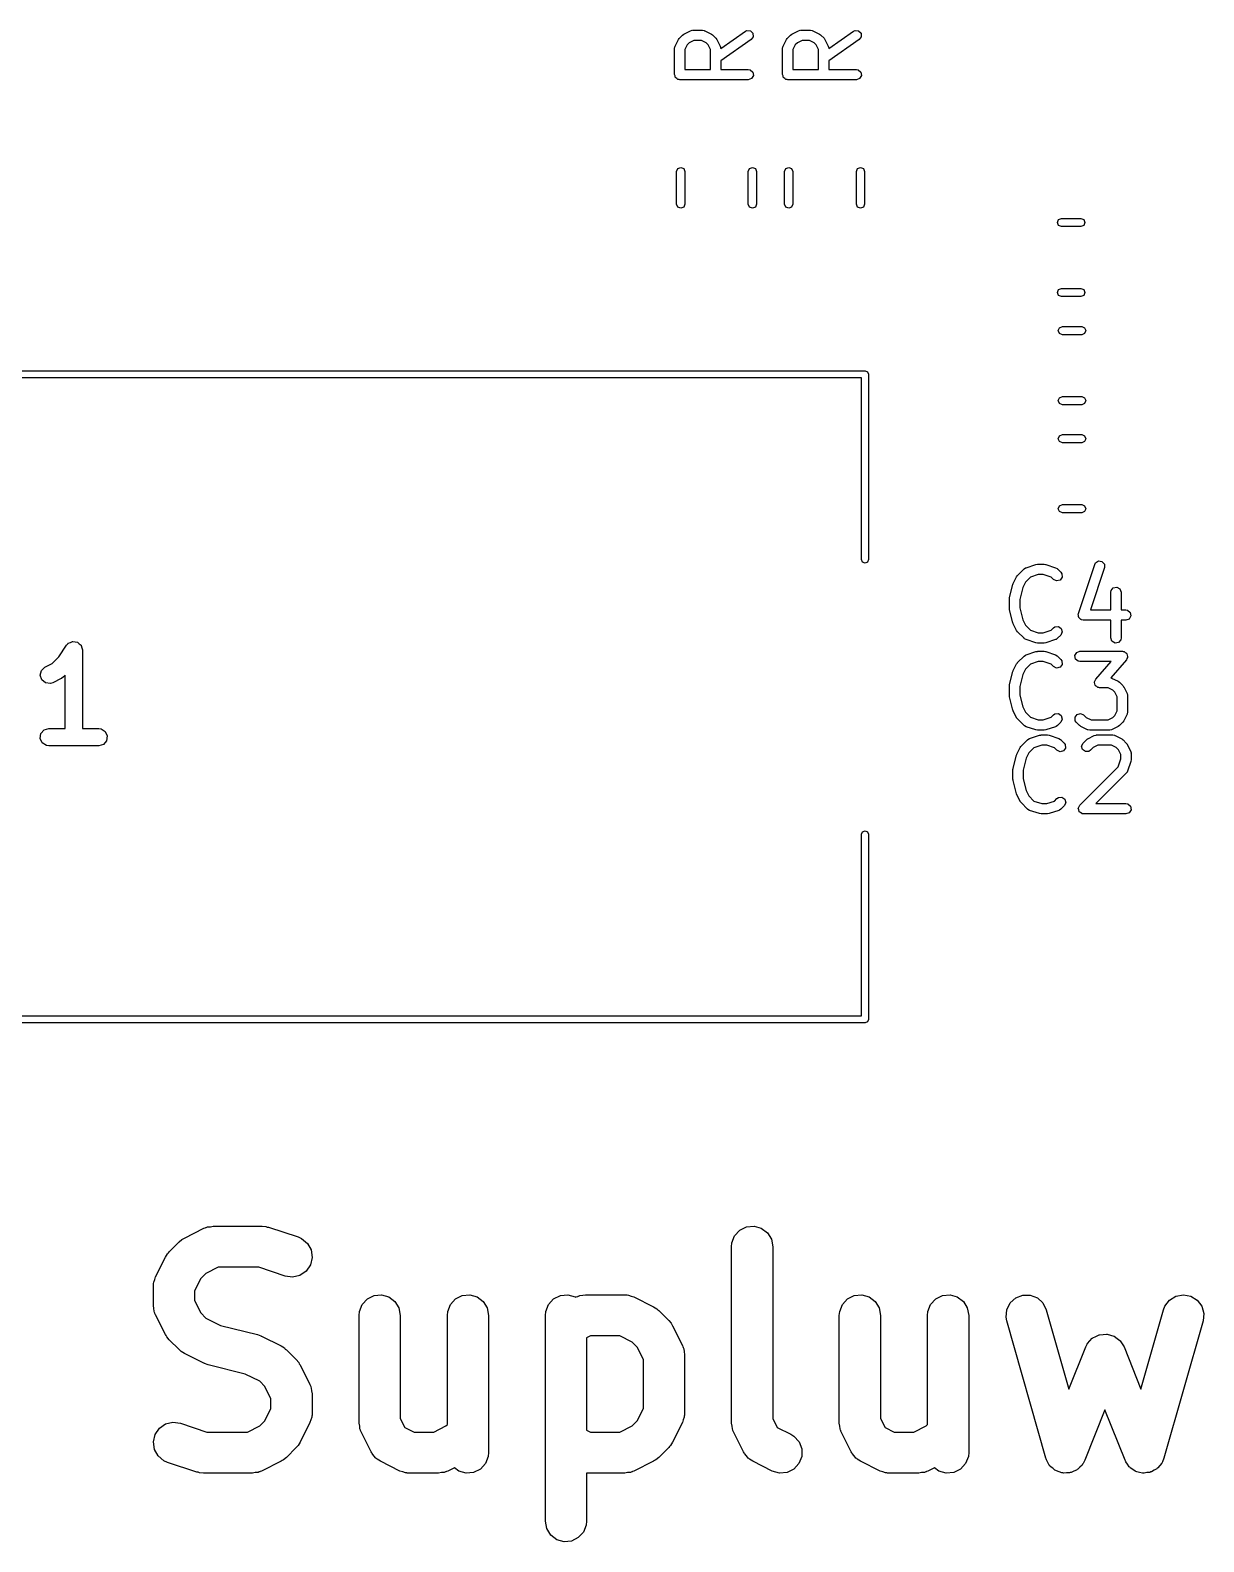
# Model space of a CAD drawing. Extents: x 85.1 to 152.3, y -110.2 to -37.
# Drawn here: x 101.09 to 118.2, y -106.29 to -84.27 of the extents above; entities that cross this region are included whole.
import ezdxf

# ---------------------------------------------------------------- set-up
doc = ezdxf.new("R2010")
doc.units = 0
doc.layers.add('BLACK', color=7, linetype='CONTINUOUS')

msp = doc.modelspace()

# ---------------------------------------------------------------- linework, layer by layer
at = {"layer": 'BLACK', "linetype": 'CONTINUOUS'}
for p, q in [((110.557, -84.3845), (110.604, -84.3369)), ((110.604, -84.3369), (110.623, -84.324)), ((110.623, -84.324), (110.624, -84.3228)), ((110.624, -84.3228), (110.719, -84.2752)), ((110.719, -84.2752), (110.744, -84.2678)), ((110.744, -84.2678), (110.748, -84.2688)), ((110.748, -84.2688), (110.753, -84.2673)), ((110.753, -84.2673), (110.896, -84.2673)), ((110.896, -84.2673), (110.921, -84.2718)), ((110.921, -84.2718), (110.925, -84.2747)), ((110.925, -84.2747), (110.929, -84.2752)), ((110.929, -84.2752), (111.024, -84.3228)), ((111.024, -84.3228), (111.042, -84.3362)), ((111.042, -84.3362), (111.044, -84.3369)), ((111.044, -84.3369), (111.091, -84.3845)), ((111.161, -84.5318), (111.519, -84.2808)), ((111.519, -84.2808), (111.543, -84.2698)), ((111.543, -84.2698), (111.594, -84.2743)), ((111.594, -84.2743), (111.63, -84.3106)), ((111.63, -84.3106), (111.635, -84.3617)), ((112.132, -84.3845), (112.179, -84.3369)), ((112.179, -84.3369), (112.198, -84.324)), ((112.198, -84.324), (112.199, -84.3228)), ((112.199, -84.3228), (112.294, -84.2752)), ((112.294, -84.2752), (112.319, -84.2678)), ((112.319, -84.2678), (112.323, -84.2688)), ((112.323, -84.2688), (112.327, -84.2673)), ((112.327, -84.2673), (112.47, -84.2673)), ((112.47, -84.2673), (112.496, -84.2718)), ((112.496, -84.2718), (112.499, -84.2747)), ((112.499, -84.2747), (112.504, -84.2752)), ((112.504, -84.2752), (112.599, -84.3228)), ((112.599, -84.3228), (112.617, -84.3362)), ((112.617, -84.3362), (112.619, -84.3369)), ((112.619, -84.3369), (112.666, -84.3845)), ((112.735, -84.5318), (113.094, -84.2808)), ((113.094, -84.2808), (113.118, -84.2698)), ((113.118, -84.2698), (113.169, -84.2743)), ((113.169, -84.2743), (113.205, -84.3106)), ((113.205, -84.3106), (113.209, -84.3617)), ((110.487, -84.5327), (110.492, -84.5071)), ((110.487, -84.9137), (110.487, -84.5327)), ((110.492, -84.5071), (110.495, -84.5037)), ((110.495, -84.4992), (110.543, -84.404)), ((110.495, -84.5037), (110.495, -84.4992)), ((110.543, -84.404), (110.556, -84.386)), ((110.556, -84.386), (110.557, -84.3845)), ((110.671, -84.4819), (110.637, -84.5504)), ((110.637, -84.5504), (110.637, -84.8387)), ((110.702, -84.4515), (110.671, -84.4819)), ((110.77, -84.4173), (110.702, -84.4515)), ((110.878, -84.4173), (110.77, -84.4173)), ((110.946, -84.4515), (110.878, -84.4173)), ((110.977, -84.4819), (110.946, -84.4515)), ((111.011, -84.5504), (110.977, -84.4819)), ((111.011, -84.8387), (111.011, -84.5504)), ((111.091, -84.3845), (111.104, -84.4028)), ((111.104, -84.4028), (111.105, -84.404)), ((111.105, -84.404), (111.153, -84.4992)), ((111.153, -84.4992), (111.161, -84.5242)), ((111.161, -84.5242), (111.159, -84.5285)), ((111.159, -84.5285), (111.161, -84.5318)), ((111.605, -84.4037), (111.161, -84.7146)), ((111.635, -84.3617), (111.605, -84.4037)), ((112.062, -84.5327), (112.067, -84.5071)), ((112.062, -84.9137), (112.062, -84.5327)), ((112.067, -84.5071), (112.069, -84.5037)), ((112.069, -84.5037), (112.07, -84.4992)), ((112.07, -84.4992), (112.118, -84.404)), ((112.118, -84.404), (112.131, -84.386)), ((112.131, -84.386), (112.132, -84.3845)), ((112.246, -84.4819), (112.212, -84.5504)), ((112.212, -84.5504), (112.212, -84.8387)), ((112.277, -84.4515), (112.246, -84.4819)), ((112.345, -84.4173), (112.277, -84.4515)), ((112.453, -84.4173), (112.345, -84.4173)), ((112.521, -84.4515), (112.453, -84.4173)), ((112.552, -84.4819), (112.521, -84.4515)), ((112.586, -84.5504), (112.552, -84.4819)), ((112.586, -84.8387), (112.586, -84.5504)), ((112.666, -84.3845), (112.679, -84.4028)), ((112.679, -84.4028), (112.68, -84.404)), ((112.68, -84.404), (112.728, -84.4992)), ((112.728, -84.4992), (112.735, -84.5242)), ((112.735, -84.5242), (112.734, -84.5285)), ((112.734, -84.5285), (112.735, -84.5318)), ((113.18, -84.4037), (112.736, -84.7146)), ((113.209, -84.3617), (113.18, -84.4037)), ((111.161, -84.7146), (111.161, -84.8387)), ((112.736, -84.7146), (112.736, -84.8387)), ((110.494, -84.932), (110.487, -84.9137)), ((110.497, -84.9512), (110.494, -84.932)), ((110.502, -84.9555), (110.497, -84.9512)), ((110.505, -84.9619), (110.502, -84.9555)), ((110.522, -84.9716), (110.505, -84.9619)), ((110.537, -84.9842), (110.522, -84.9716)), ((110.546, -84.9859), (110.537, -84.9842)), ((110.549, -84.9876), (110.546, -84.9859)), ((110.552, -84.987), (110.549, -84.9876)), ((110.562, -84.9887), (110.552, -84.987)), ((111.562, -84.9887), (110.562, -84.9887)), ((110.637, -84.8387), (111.011, -84.8387)), ((111.161, -84.8387), (111.562, -84.8387)), ((111.562, -84.8387), (111.588, -84.8432)), ((111.61, -84.9711), (111.562, -84.9887)), ((111.588, -84.8432), (111.627, -84.8762)), ((111.636, -84.9267), (111.61, -84.9711)), ((111.627, -84.8762), (111.636, -84.9267)), ((112.069, -84.932), (112.062, -84.9137)), ((112.072, -84.9512), (112.069, -84.932)), ((112.077, -84.9555), (112.072, -84.9512)), ((112.08, -84.9619), (112.077, -84.9555)), ((112.096, -84.9716), (112.08, -84.9619)), ((112.111, -84.9842), (112.096, -84.9716)), ((112.121, -84.9859), (112.111, -84.9842)), ((112.124, -84.9876), (112.121, -84.9859)), ((112.127, -84.987), (112.124, -84.9876)), ((112.137, -84.9887), (112.127, -84.987)), ((113.137, -84.9887), (112.137, -84.9887)), ((112.212, -84.8387), (112.586, -84.8387)), ((112.736, -84.8387), (113.137, -84.8387)), ((113.137, -84.8387), (113.163, -84.8432)), ((113.185, -84.9711), (113.137, -84.9887)), ((113.163, -84.8432), (113.202, -84.8762)), ((113.211, -84.9267), (113.185, -84.9711)), ((113.202, -84.8762), (113.211, -84.9267)), ((110.517, -86.3259), (110.535, -86.2835)), ((110.517, -86.8005), (110.517, -86.3259)), ((110.535, -86.2835), (110.577, -86.2659)), ((110.577, -86.2659), (110.62, -86.2835)), ((110.62, -86.2835), (110.637, -86.3259)), ((110.637, -86.3259), (110.637, -86.8005)), ((111.562, -86.3259), (111.58, -86.2835)), ((111.562, -86.8005), (111.562, -86.3259)), ((111.58, -86.2835), (111.622, -86.2659)), ((111.622, -86.2659), (111.665, -86.2835)), ((111.665, -86.2835), (111.682, -86.3259)), ((111.682, -86.3259), (111.682, -86.8005)), ((112.092, -86.3259), (112.109, -86.2835)), ((112.092, -86.8005), (112.092, -86.3259)), ((112.109, -86.2835), (112.152, -86.2659)), ((112.152, -86.2659), (112.194, -86.2835)), ((112.194, -86.2835), (112.212, -86.3259)), ((112.212, -86.3259), (112.212, -86.8005)), ((113.137, -86.3259), (113.154, -86.2835)), ((113.137, -86.8005), (113.137, -86.3259)), ((113.154, -86.2835), (113.197, -86.2659)), ((113.197, -86.2659), (113.239, -86.2835)), ((113.239, -86.2835), (113.257, -86.3259)), ((113.257, -86.3259), (113.257, -86.8005)), ((110.535, -86.8429), (110.517, -86.8005)), ((110.577, -86.8605), (110.535, -86.8429)), ((110.62, -86.8429), (110.577, -86.8605)), ((110.637, -86.8005), (110.62, -86.8429)), ((111.58, -86.8429), (111.562, -86.8005)), ((111.622, -86.8605), (111.58, -86.8429)), ((111.665, -86.8429), (111.622, -86.8605)), ((111.682, -86.8005), (111.665, -86.8429)), ((112.109, -86.8429), (112.092, -86.8005)), ((112.152, -86.8605), (112.109, -86.8429)), ((112.194, -86.8429), (112.152, -86.8605)), ((112.212, -86.8005), (112.194, -86.8429)), ((113.154, -86.8429), (113.137, -86.8005)), ((113.197, -86.8605), (113.154, -86.8429)), ((113.239, -86.8429), (113.197, -86.8605)), ((113.257, -86.8005), (113.239, -86.8429)), ((116.068, -87.0692), (116.085, -87.0268)), ((116.085, -87.1116), (116.068, -87.0692)), ((116.085, -87.0268), (116.128, -87.0092)), ((116.128, -87.1292), (116.085, -87.1116)), ((116.128, -87.0092), (116.409, -87.0092)), ((116.409, -87.1292), (116.128, -87.1292)), ((116.409, -87.0092), (116.451, -87.0268)), ((116.451, -87.1116), (116.409, -87.1292)), ((116.451, -87.0268), (116.469, -87.0692)), ((116.469, -87.0692), (116.451, -87.1116)), ((116.068, -88.0892), (116.085, -88.0468)), ((116.085, -88.1316), (116.068, -88.0892)), ((116.085, -88.0468), (116.128, -88.0292)), ((116.128, -88.0292), (116.409, -88.0292)), ((116.409, -88.0292), (116.451, -88.0468)), ((116.451, -88.0468), (116.469, -88.0892)), ((116.469, -88.0892), (116.451, -88.1316)), ((116.128, -88.1492), (116.085, -88.1316)), ((116.409, -88.1492), (116.128, -88.1492)), ((116.451, -88.1316), (116.409, -88.1492)), ((116.081, -88.644), (116.098, -88.6016)), ((116.098, -88.6864), (116.081, -88.644)), ((116.098, -88.6016), (116.141, -88.584)), ((116.141, -88.704), (116.098, -88.6864)), ((116.141, -88.584), (116.422, -88.584)), ((116.422, -88.704), (116.141, -88.704)), ((116.422, -88.584), (116.464, -88.6016)), ((116.464, -88.6864), (116.422, -88.704)), ((116.464, -88.6016), (116.482, -88.644)), ((116.482, -88.644), (116.464, -88.6864)), ((88.8636, -89.23), (113.264, -89.23)), ((113.214, -89.33), (88.9136, -89.33)), ((113.214, -91.98), (113.214, -89.33)), ((113.264, -89.23), (113.299, -89.2446)), ((113.299, -89.2446), (113.314, -89.28)), ((113.314, -89.28), (113.314, -91.98)), ((116.081, -89.664), (116.098, -89.6216)), ((116.098, -89.6216), (116.141, -89.604)), ((116.141, -89.604), (116.422, -89.604)), ((116.422, -89.604), (116.464, -89.6216)), ((116.464, -89.6216), (116.482, -89.664)), ((116.098, -89.7064), (116.081, -89.664)), ((116.141, -89.724), (116.098, -89.7064)), ((116.422, -89.724), (116.141, -89.724)), ((116.464, -89.7064), (116.422, -89.724)), ((116.482, -89.664), (116.464, -89.7064)), ((116.081, -90.2188), (116.098, -90.1764)), ((116.098, -90.2612), (116.081, -90.2188)), ((116.098, -90.1764), (116.141, -90.1588)), ((116.141, -90.2788), (116.098, -90.2612)), ((116.141, -90.1588), (116.422, -90.1588)), ((116.422, -90.2788), (116.141, -90.2788)), ((116.422, -90.1588), (116.464, -90.1764)), ((116.464, -90.2612), (116.422, -90.2788)), ((116.464, -90.1764), (116.482, -90.2188)), ((116.482, -90.2188), (116.464, -90.2612)), ((116.081, -91.2388), (116.098, -91.1964)), ((116.098, -91.2812), (116.081, -91.2388)), ((116.098, -91.1964), (116.141, -91.1788)), ((116.141, -91.2988), (116.098, -91.2812)), ((116.141, -91.1788), (116.422, -91.1788)), ((116.422, -91.2988), (116.141, -91.2988)), ((116.422, -91.1788), (116.464, -91.1964)), ((116.464, -91.2812), (116.422, -91.2988)), ((116.464, -91.1964), (116.482, -91.2388)), ((116.482, -91.2388), (116.464, -91.2812)), ((113.228, -92.0154), (113.214, -91.98)), ((113.264, -92.03), (113.228, -92.0154)), ((113.299, -92.0154), (113.264, -92.03)), ((113.314, -91.98), (113.299, -92.0154)), ((115.611, -92.0983), (115.754, -92.0507)), ((115.754, -92.0507), (115.776, -92.0474)), ((115.776, -92.0474), (115.778, -92.0468)), ((115.778, -92.0468), (115.873, -92.0468)), ((115.873, -92.0468), (115.895, -92.0507)), ((115.895, -92.0507), (115.897, -92.0507)), ((115.897, -92.0507), (116.04, -92.0983)), ((116.374, -92.7648), (116.612, -92.0505)), ((116.612, -92.0505), (116.624, -92.0276)), ((116.624, -92.0276), (116.668, -92.0007)), ((116.668, -92.0007), (116.718, -92.0082)), ((116.718, -92.0082), (116.753, -92.0466)), ((116.753, -92.0466), (116.754, -92.0979)), ((115.425, -92.3264), (115.473, -92.2311)), ((115.473, -92.2311), (115.486, -92.2131)), ((115.486, -92.2131), (115.487, -92.2116)), ((115.487, -92.2116), (115.582, -92.1164)), ((115.582, -92.1164), (115.603, -92.1015)), ((115.676, -92.235), (115.602, -92.3091)), ((115.603, -92.1015), (115.608, -92.1011)), ((115.608, -92.1011), (115.611, -92.0983)), ((115.79, -92.1968), (115.676, -92.235)), ((115.861, -92.1968), (115.79, -92.1968)), ((115.976, -92.235), (115.861, -92.1968)), ((116.011, -92.2701), (115.976, -92.235)), ((116.057, -92.2918), (116.011, -92.2701)), ((116.04, -92.0983), (116.063, -92.1107)), ((116.107, -92.2785), (116.057, -92.2918)), ((116.063, -92.1107), (116.065, -92.1145)), ((116.065, -92.1145), (116.069, -92.1164)), ((116.069, -92.1164), (116.117, -92.164)), ((116.136, -92.2365), (116.107, -92.2785)), ((116.117, -92.164), (116.132, -92.1854)), ((116.132, -92.1854), (116.136, -92.2365)), ((116.754, -92.0979), (116.549, -92.7135)), ((115.372, -92.5322), (115.42, -92.3417)), ((115.42, -92.3417), (115.425, -92.3299)), ((115.425, -92.3299), (115.425, -92.3264)), ((115.563, -92.3861), (115.52, -92.5596)), ((115.602, -92.3091), (115.563, -92.3861)), ((116.846, -92.4552), (116.85, -92.4295)), ((116.846, -92.7135), (116.846, -92.4552)), ((116.85, -92.4295), (116.883, -92.3902)), ((116.883, -92.3902), (116.934, -92.3813)), ((116.934, -92.3813), (116.978, -92.4069)), ((116.978, -92.4069), (116.996, -92.4552)), ((116.996, -92.4552), (116.996, -92.7135)), ((115.37, -92.5504), (115.372, -92.5356)), ((115.37, -92.6932), (115.37, -92.5504)), ((115.371, -92.6965), (115.37, -92.6932)), ((115.372, -92.7114), (115.371, -92.6965)), ((115.372, -92.5356), (115.372, -92.5322)), ((115.42, -92.9019), (115.372, -92.7114)), ((115.52, -92.5596), (115.52, -92.684)), ((115.52, -92.684), (115.563, -92.8575)), ((116.549, -92.7135), (116.846, -92.7135)), ((116.996, -92.7135), (117.064, -92.7135)), ((117.064, -92.7135), (117.089, -92.718)), ((117.089, -92.718), (117.129, -92.751)), ((115.422, -92.9049), (115.42, -92.9019)), ((115.425, -92.9173), (115.422, -92.9049)), ((115.473, -93.0125), (115.425, -92.9173)), ((115.563, -92.8575), (115.602, -92.9345)), ((115.602, -92.9345), (115.676, -93.0086)), ((116.371, -92.7755), (116.374, -92.7705)), ((116.374, -92.7956), (116.371, -92.7755)), ((116.374, -92.7705), (116.374, -92.7648)), ((116.375, -92.8161), (116.374, -92.7956)), ((116.379, -92.8203), (116.375, -92.8161)), ((116.38, -92.826), (116.379, -92.8203)), ((116.395, -92.8391), (116.38, -92.826)), ((116.409, -92.8544), (116.395, -92.8391)), ((116.415, -92.8553), (116.409, -92.8544)), ((116.419, -92.859), (116.415, -92.8553)), ((116.445, -92.8635), (116.419, -92.859)), ((116.846, -92.8635), (116.445, -92.8635)), ((116.846, -93.1218), (116.846, -92.8635)), ((117.064, -92.8635), (116.996, -92.8635)), ((116.996, -92.8635), (116.996, -93.1218)), ((117.112, -92.8459), (117.064, -92.8635)), ((117.138, -92.8015), (117.112, -92.8459)), ((117.129, -92.751), (117.138, -92.8015)), ((115.474, -93.0136), (115.473, -93.0125)), ((115.487, -93.032), (115.474, -93.0136)), ((115.582, -93.1272), (115.487, -93.032)), ((115.586, -93.1291), (115.582, -93.1272)), ((115.589, -93.1329), (115.586, -93.1291)), ((115.611, -93.1454), (115.589, -93.1329)), ((115.754, -93.193), (115.611, -93.1454)), ((115.676, -93.0086), (115.79, -93.0468)), ((115.79, -93.0468), (115.861, -93.0468)), ((115.861, -93.0468), (115.976, -93.0086)), ((116.04, -93.1454), (115.897, -93.193)), ((115.976, -93.0086), (116.011, -92.9735)), ((116.011, -92.9735), (116.032, -92.9586)), ((116.032, -92.9586), (116.083, -92.9541)), ((116.043, -93.1426), (116.04, -93.1454)), ((116.048, -93.1422), (116.043, -93.1426)), ((116.069, -93.1272), (116.048, -93.1422)), ((116.117, -93.0796), (116.069, -93.1272)), ((116.083, -92.9541), (116.125, -92.9836)), ((116.138, -93.0331), (116.117, -93.0796)), ((116.125, -92.9836), (116.138, -93.0331)), ((116.863, -93.17), (116.846, -93.1218)), ((116.991, -93.1475), (116.958, -93.1868)), ((116.996, -93.1218), (116.991, -93.1475)), ((101.509, -93.398), (101.623, -93.2271)), ((101.623, -93.2271), (101.645, -93.2031)), ((101.645, -93.2031), (101.646, -93.2015)), ((101.646, -93.2012), (101.647, -93.2002)), ((101.646, -93.2015), (101.646, -93.2012)), ((101.647, -93.2002), (101.679, -93.1863)), ((101.679, -93.1863), (101.711, -93.1718)), ((101.711, -93.1718), (101.712, -93.172)), ((101.712, -93.172), (101.713, -93.1715)), ((101.713, -93.1715), (101.747, -93.1771)), ((101.747, -93.1771), (101.782, -93.182)), ((101.782, -93.182), (101.782, -93.1827)), ((101.782, -93.1827), (101.784, -93.1829)), ((101.784, -93.1829), (101.809, -93.2061)), ((101.809, -93.2061), (101.836, -93.2289)), ((101.836, -93.2289), (101.836, -93.2299)), ((101.836, -93.2299), (101.837, -93.2307)), ((101.837, -93.2307), (101.846, -93.2642)), ((101.846, -93.2642), (101.856, -93.2975)), ((101.856, -93.2975), (101.856, -94.4405)), ((115.582, -93.3864), (115.603, -93.3715)), ((115.603, -93.3715), (115.608, -93.3711)), ((115.608, -93.3711), (115.611, -93.3683)), ((115.611, -93.3683), (115.754, -93.3207)), ((115.756, -93.1929), (115.754, -93.193)), ((115.754, -93.3207), (115.776, -93.3174)), ((115.778, -93.1968), (115.756, -93.1929)), ((115.776, -93.3174), (115.778, -93.3168)), ((115.873, -93.1968), (115.778, -93.1968)), ((115.778, -93.3168), (115.873, -93.3168)), ((115.875, -93.1963), (115.873, -93.1968)), ((115.873, -93.3168), (115.895, -93.3207)), ((115.897, -93.193), (115.875, -93.1963)), ((115.895, -93.3207), (115.897, -93.3207)), ((115.897, -93.3207), (116.04, -93.3683)), ((116.04, -93.3683), (116.063, -93.3807)), ((116.323, -93.3788), (116.349, -93.3344)), ((116.332, -93.4293), (116.323, -93.3788)), ((116.349, -93.3344), (116.397, -93.3168)), ((116.397, -93.3168), (117.016, -93.3168)), ((116.908, -93.1957), (116.863, -93.17)), ((116.958, -93.1868), (116.908, -93.1957)), ((117.016, -93.3168), (117.027, -93.3188)), ((117.027, -93.3188), (117.031, -93.3182)), ((117.031, -93.3182), (117.033, -93.3199)), ((117.033, -93.3199), (117.042, -93.3213)), ((117.042, -93.3213), (117.057, -93.3343)), ((117.057, -93.3343), (117.075, -93.3448)), ((117.075, -93.3448), (117.076, -93.3505)), ((117.076, -93.3505), (117.081, -93.3543)), ((117.081, -93.3543), (117.085, -93.3742)), ((117.085, -93.3742), (117.091, -93.3934)), ((101.239, -93.6649), (101.257, -93.5955)), ((101.257, -93.5955), (101.309, -93.5468)), ((101.309, -93.5468), (101.412, -93.4955)), ((101.412, -93.4955), (101.509, -93.398)), ((115.42, -93.6117), (115.425, -93.5999)), ((115.425, -93.5964), (115.473, -93.5011)), ((115.425, -93.5999), (115.425, -93.5964)), ((115.473, -93.5011), (115.486, -93.4831)), ((115.486, -93.4831), (115.487, -93.4816)), ((115.487, -93.4816), (115.582, -93.3864)), ((115.602, -93.5791), (115.563, -93.6561)), ((115.676, -93.505), (115.602, -93.5791)), ((115.79, -93.4668), (115.676, -93.505)), ((115.861, -93.4668), (115.79, -93.4668)), ((115.976, -93.505), (115.861, -93.4668)), ((116.011, -93.5401), (115.976, -93.505)), ((116.057, -93.5618), (116.011, -93.5401)), ((116.107, -93.5485), (116.057, -93.5618)), ((116.063, -93.3807), (116.065, -93.3845)), ((116.065, -93.3845), (116.069, -93.3864)), ((116.069, -93.3864), (116.117, -93.434)), ((116.136, -93.5065), (116.107, -93.5485)), ((116.117, -93.434), (116.132, -93.4554)), ((116.132, -93.4554), (116.136, -93.5065)), ((116.371, -93.4623), (116.332, -93.4293)), ((116.397, -93.4668), (116.371, -93.4623)), ((116.851, -93.4668), (116.397, -93.4668)), ((116.626, -93.7234), (116.851, -93.4668)), ((117.073, -93.4412), (116.845, -93.7012)), ((117.08, -93.4224), (117.073, -93.4412)), ((117.09, -93.4048), (117.08, -93.4224)), ((117.091, -93.3934), (117.089, -93.3989)), ((117.089, -93.3989), (117.09, -93.4048)), ((101.262, -93.7328), (101.239, -93.6649)), ((101.317, -93.7777), (101.262, -93.7328)), ((101.388, -93.7854), (101.317, -93.7777)), ((101.423, -93.774), (101.388, -93.7854)), ((101.544, -93.7135), (101.423, -93.774)), ((101.545, -93.7119), (101.544, -93.7135)), ((101.548, -93.7114), (101.545, -93.7119)), ((101.577, -93.6897), (101.548, -93.7114)), ((101.602, -93.6646), (101.577, -93.6897)), ((101.602, -94.4405), (101.602, -93.6646)), ((115.37, -93.8204), (115.372, -93.8056)), ((115.37, -93.9632), (115.37, -93.8204)), ((115.372, -93.8022), (115.42, -93.6117)), ((115.372, -93.8056), (115.372, -93.8022)), ((115.563, -93.6561), (115.52, -93.8296)), ((116.608, -93.7712), (116.61, -93.7656)), ((116.614, -93.7904), (116.608, -93.7712)), ((116.609, -93.7597), (116.619, -93.7422)), ((116.61, -93.7656), (116.609, -93.7597)), ((116.618, -93.8103), (116.614, -93.7904)), ((116.622, -93.8141), (116.618, -93.8103)), ((116.619, -93.7422), (116.626, -93.7234)), ((116.624, -93.8198), (116.622, -93.8141)), ((116.642, -93.8303), (116.624, -93.8198)), ((116.845, -93.7012), (116.851, -93.7023)), ((116.851, -93.7023), (116.855, -93.7052)), ((116.855, -93.7052), (116.859, -93.7057)), ((116.859, -93.7057), (116.954, -93.7533)), ((116.954, -93.7533), (116.972, -93.7667)), ((116.972, -93.7667), (116.974, -93.7674)), ((116.974, -93.7674), (117.022, -93.815)), ((117.022, -93.815), (117.034, -93.8333)), ((115.371, -93.9665), (115.37, -93.9632)), ((115.372, -93.9814), (115.371, -93.9665)), ((115.42, -94.1719), (115.372, -93.9814)), ((115.52, -93.8296), (115.52, -93.954)), ((115.52, -93.954), (115.563, -94.1275)), ((116.657, -93.8432), (116.642, -93.8303)), ((116.666, -93.8447), (116.657, -93.8432)), ((116.668, -93.8463), (116.666, -93.8447)), ((116.672, -93.8458), (116.668, -93.8463)), ((116.683, -93.8478), (116.672, -93.8458)), ((116.808, -93.8478), (116.683, -93.8478)), ((116.876, -93.882), (116.808, -93.8478)), ((116.907, -93.9124), (116.876, -93.882)), ((116.941, -93.981), (116.907, -93.9124)), ((116.941, -94.1836), (116.941, -93.981)), ((117.034, -93.8333), (117.036, -93.8345)), ((117.036, -93.8345), (117.083, -93.9297)), ((117.083, -93.9297), (117.091, -93.9547)), ((117.091, -93.9547), (117.09, -93.959)), ((117.09, -93.959), (117.091, -93.9632)), ((117.091, -93.9632), (117.091, -94.2013)), ((115.422, -94.1749), (115.42, -94.1719)), ((115.425, -94.1873), (115.422, -94.1749)), ((115.473, -94.2825), (115.425, -94.1873)), ((115.563, -94.1275), (115.602, -94.2045)), ((115.602, -94.2045), (115.676, -94.2786)), ((115.976, -94.2786), (116.011, -94.2435)), ((116.011, -94.2435), (116.032, -94.2286)), ((116.032, -94.2286), (116.083, -94.2241)), ((116.083, -94.2241), (116.125, -94.2536)), ((116.125, -94.2536), (116.138, -94.3031)), ((116.325, -94.2772), (116.354, -94.2351)), ((116.354, -94.2351), (116.404, -94.2219)), ((116.404, -94.2219), (116.45, -94.2435)), ((116.45, -94.2435), (116.489, -94.2826)), ((116.876, -94.2826), (116.907, -94.2522)), ((116.907, -94.2522), (116.941, -94.1836)), ((117.083, -94.2349), (117.036, -94.3301)), ((117.084, -94.2304), (117.083, -94.2349)), ((117.087, -94.227), (117.084, -94.2304)), ((117.091, -94.2013), (117.087, -94.227)), ((101.25, -94.5148), (101.297, -94.4607)), ((101.297, -94.4607), (101.366, -94.4405)), ((101.366, -94.4405), (101.602, -94.4405)), ((101.856, -94.4405), (102.092, -94.4405)), ((102.092, -94.4405), (102.127, -94.4457)), ((102.127, -94.4457), (102.188, -94.4844)), ((115.474, -94.2836), (115.473, -94.2825)), ((115.487, -94.302), (115.474, -94.2836)), ((115.582, -94.3972), (115.487, -94.302)), ((115.586, -94.3991), (115.582, -94.3972)), ((115.589, -94.4029), (115.586, -94.3991)), ((115.611, -94.4154), (115.589, -94.4029)), ((115.754, -94.463), (115.611, -94.4154)), ((115.676, -94.2786), (115.79, -94.3168)), ((115.756, -94.4629), (115.754, -94.463)), ((115.778, -94.4668), (115.756, -94.4629)), ((115.873, -94.4668), (115.778, -94.4668)), ((115.79, -94.3168), (115.861, -94.3168)), ((115.861, -94.3168), (115.976, -94.2786)), ((115.875, -94.4663), (115.873, -94.4668)), ((115.897, -94.463), (115.875, -94.4663)), ((116.04, -94.4154), (115.897, -94.463)), ((116.043, -94.4126), (116.04, -94.4154)), ((116.048, -94.4122), (116.043, -94.4126)), ((116.069, -94.3972), (116.048, -94.4122)), ((116.117, -94.3496), (116.069, -94.3972)), ((116.138, -94.3031), (116.117, -94.3496)), ((116.329, -94.3283), (116.325, -94.2772)), ((116.344, -94.3496), (116.329, -94.3283)), ((116.392, -94.3972), (116.344, -94.3496)), ((116.393, -94.3979), (116.392, -94.3972)), ((116.411, -94.4113), (116.393, -94.3979)), ((116.506, -94.4589), (116.411, -94.4113)), ((116.489, -94.2826), (116.558, -94.3168)), ((116.511, -94.4594), (116.506, -94.4589)), ((116.514, -94.4623), (116.511, -94.4594)), ((116.54, -94.4668), (116.514, -94.4623)), ((116.826, -94.4668), (116.54, -94.4668)), ((116.558, -94.3168), (116.808, -94.3168)), ((116.808, -94.3168), (116.876, -94.2826)), ((116.83, -94.4653), (116.826, -94.4668)), ((116.834, -94.4663), (116.83, -94.4653)), ((116.859, -94.4589), (116.834, -94.4663)), ((116.954, -94.4113), (116.859, -94.4589)), ((116.956, -94.4101), (116.954, -94.4113)), ((116.974, -94.3972), (116.956, -94.4101)), ((117.022, -94.3496), (116.974, -94.3972)), ((117.036, -94.3301), (117.022, -94.3481)), ((117.022, -94.3481), (117.022, -94.3496)), ((101.24, -94.5856), (101.25, -94.5148)), ((101.27, -94.6507), (101.24, -94.5856)), ((101.33, -94.6894), (101.27, -94.6507)), ((101.366, -94.6945), (101.33, -94.6894)), ((102.092, -94.6945), (101.366, -94.6945)), ((102.16, -94.6744), (102.092, -94.6945)), ((102.207, -94.6203), (102.16, -94.6744)), ((102.188, -94.4844), (102.217, -94.5495)), ((102.217, -94.5495), (102.207, -94.6203)), ((115.537, -94.7023), (115.538, -94.7008)), ((115.538, -94.7008), (115.633, -94.6056)), ((115.633, -94.6056), (115.654, -94.5907)), ((115.654, -94.5907), (115.659, -94.5903)), ((115.659, -94.5903), (115.662, -94.5875)), ((115.662, -94.5875), (115.805, -94.5399)), ((115.841, -94.686), (115.726, -94.7242)), ((115.805, -94.5399), (115.827, -94.5366)), ((115.827, -94.5366), (115.829, -94.536)), ((115.829, -94.536), (115.924, -94.536)), ((115.912, -94.686), (115.841, -94.686)), ((116.026, -94.7242), (115.912, -94.686)), ((115.924, -94.536), (115.946, -94.5399)), ((115.946, -94.5399), (115.948, -94.5399)), ((115.948, -94.5399), (116.091, -94.5875)), ((116.091, -94.5875), (116.114, -94.5999)), ((116.114, -94.5999), (116.116, -94.6037)), ((116.116, -94.6037), (116.12, -94.6056)), ((116.12, -94.6056), (116.168, -94.6532)), ((116.168, -94.6532), (116.183, -94.6746)), ((116.183, -94.6746), (116.187, -94.7257)), ((116.421, -94.6997), (116.442, -94.6532)), ((116.434, -94.7493), (116.421, -94.6997)), ((116.442, -94.6532), (116.49, -94.6056)), ((116.49, -94.6056), (116.508, -94.5927)), ((116.508, -94.5927), (116.51, -94.5916)), ((116.51, -94.5916), (116.605, -94.5439)), ((116.656, -94.686), (116.588, -94.7203)), ((116.605, -94.5439), (116.63, -94.5365)), ((116.63, -94.5365), (116.634, -94.5376)), ((116.634, -94.5376), (116.638, -94.536)), ((116.638, -94.536), (116.876, -94.536)), ((116.859, -94.686), (116.656, -94.686)), ((116.927, -94.7203), (116.859, -94.686)), ((116.876, -94.536), (116.902, -94.5405)), ((116.902, -94.5405), (116.906, -94.5434)), ((116.906, -94.5434), (116.91, -94.5439)), ((116.91, -94.5439), (117.005, -94.5916)), ((117.005, -94.5916), (117.023, -94.6049)), ((117.023, -94.6049), (117.025, -94.6056)), ((117.025, -94.6056), (117.072, -94.6532)), ((117.072, -94.6532), (117.085, -94.6716)), ((117.085, -94.6716), (117.086, -94.6727)), ((117.086, -94.6727), (117.134, -94.768)), ((115.423, -95.0214), (115.47, -94.8309)), ((115.47, -94.8309), (115.476, -94.8191)), ((115.476, -94.8156), (115.524, -94.7203)), ((115.476, -94.8191), (115.476, -94.8156)), ((115.524, -94.7203), (115.537, -94.7023)), ((115.614, -94.8753), (115.57, -95.0488)), ((115.652, -94.7983), (115.614, -94.8753)), ((115.726, -94.7242), (115.652, -94.7983)), ((116.061, -94.7593), (116.026, -94.7242)), ((116.108, -94.781), (116.061, -94.7593)), ((116.158, -94.7677), (116.108, -94.781)), ((116.187, -94.7257), (116.158, -94.7677)), ((116.476, -94.7787), (116.434, -94.7493)), ((116.527, -94.7742), (116.476, -94.7787)), ((116.549, -94.7593), (116.527, -94.7742)), ((116.588, -94.7203), (116.549, -94.7593)), ((116.958, -94.7507), (116.927, -94.7203)), ((116.954, -94.9991), (116.992, -94.8846)), ((116.992, -94.8192), (116.958, -94.7507)), ((116.992, -94.8846), (116.992, -94.8192)), ((117.138, -94.9205), (117.09, -95.0633)), ((117.134, -94.768), (117.141, -94.7929)), ((117.142, -94.8967), (117.138, -94.9188)), ((117.138, -94.9188), (117.138, -94.9205)), ((117.141, -94.7929), (117.14, -94.7973)), ((117.14, -94.7973), (117.142, -94.8015)), ((117.142, -94.8015), (117.142, -94.8967)), ((115.42, -95.0396), (115.423, -95.0248)), ((115.42, -95.1824), (115.42, -95.0396)), ((115.423, -95.0248), (115.423, -95.0214)), ((115.57, -95.0488), (115.57, -95.1732)), ((116.395, -95.558), (116.954, -94.9991)), ((117.072, -95.0926), (116.629, -95.536)), ((117.074, -95.0886), (117.072, -95.0926)), ((117.078, -95.0862), (117.074, -95.0886)), ((117.09, -95.0633), (117.078, -95.0862)), ((115.422, -95.1857), (115.42, -95.1824)), ((115.423, -95.2006), (115.422, -95.1857)), ((115.47, -95.3911), (115.423, -95.2006)), ((115.57, -95.1732), (115.614, -95.3467)), ((115.614, -95.3467), (115.652, -95.4237)), ((115.472, -95.3941), (115.47, -95.3911)), ((115.476, -95.4065), (115.472, -95.3941)), ((115.524, -95.5017), (115.476, -95.4065)), ((115.525, -95.5028), (115.524, -95.5017)), ((115.538, -95.5212), (115.525, -95.5028)), ((115.633, -95.6164), (115.538, -95.5212)), ((115.652, -95.4237), (115.726, -95.4978)), ((115.726, -95.4978), (115.841, -95.536)), ((115.841, -95.536), (115.912, -95.536)), ((115.912, -95.536), (116.026, -95.4978)), ((116.026, -95.4978), (116.061, -95.4627)), ((116.061, -95.4627), (116.083, -95.4478)), ((116.083, -95.4478), (116.134, -95.4433)), ((116.168, -95.5688), (116.12, -95.6164)), ((116.134, -95.4433), (116.176, -95.4728)), ((116.189, -95.5223), (116.168, -95.5688)), ((116.176, -95.4728), (116.189, -95.5223)), ((116.374, -95.598), (116.385, -95.5784)), ((116.385, -95.5784), (116.395, -95.558)), ((116.629, -95.536), (117.067, -95.536)), ((117.067, -95.536), (117.093, -95.5405)), ((117.093, -95.5405), (117.132, -95.5735)), ((117.132, -95.5735), (117.141, -95.624)), ((115.637, -95.6183), (115.633, -95.6164)), ((115.639, -95.6221), (115.637, -95.6183)), ((115.662, -95.6346), (115.639, -95.6221)), ((115.805, -95.6822), (115.662, -95.6346)), ((115.807, -95.6821), (115.805, -95.6822)), ((115.829, -95.686), (115.807, -95.6821)), ((115.924, -95.686), (115.829, -95.686)), ((115.926, -95.6855), (115.924, -95.686)), ((115.948, -95.6822), (115.926, -95.6855)), ((116.091, -95.6346), (115.948, -95.6822)), ((116.094, -95.6318), (116.091, -95.6346)), ((116.099, -95.6314), (116.094, -95.6318)), ((116.12, -95.6164), (116.099, -95.6314)), ((116.373, -95.6045), (116.375, -95.6014)), ((116.379, -95.6263), (116.373, -95.6045)), ((116.375, -95.6014), (116.374, -95.598)), ((116.383, -95.6485), (116.379, -95.6263)), ((116.386, -95.6507), (116.383, -95.6485)), ((116.386, -95.654), (116.386, -95.6507)), ((116.405, -95.667), (116.386, -95.654)), ((116.422, -95.6815), (116.405, -95.667)), ((116.427, -95.6823), (116.422, -95.6815)), ((116.428, -95.6835), (116.427, -95.6823)), ((116.432, -95.6832), (116.428, -95.6835)), ((116.448, -95.686), (116.432, -95.6832)), ((117.067, -95.686), (116.448, -95.686)), ((117.115, -95.6685), (117.067, -95.686)), ((117.141, -95.624), (117.115, -95.6685)), ((113.214, -95.98), (113.228, -95.9446)), ((113.214, -98.63), (113.214, -95.98)), ((113.228, -95.9446), (113.264, -95.93)), ((113.264, -95.93), (113.299, -95.9446)), ((113.299, -95.9446), (113.314, -95.98)), ((113.314, -95.98), (113.314, -98.68)), ((88.9136, -98.63), (113.214, -98.63)), ((113.264, -98.73), (88.8636, -98.73)), ((113.299, -98.7154), (113.264, -98.73)), ((113.314, -98.68), (113.299, -98.7154)), ((103.341, -101.867), (103.627, -101.724)), ((103.627, -101.724), (103.646, -101.716)), ((103.646, -101.716), (103.652, -101.712)), ((103.652, -101.712), (103.659, -101.711)), ((103.659, -101.711), (103.678, -101.704)), ((103.678, -101.704), (103.72, -101.7)), ((103.72, -101.7), (103.761, -101.692)), ((103.761, -101.692), (104.475, -101.692)), ((104.475, -101.692), (104.53, -101.697)), ((104.53, -101.697), (104.549, -101.705)), ((104.549, -101.705), (104.57, -101.707)), ((104.57, -101.707), (104.999, -101.85)), ((111.437, -101.753), (111.536, -101.704)), ((111.536, -101.704), (111.646, -101.693)), ((111.646, -101.693), (111.752, -101.724)), ((111.752, -101.724), (111.84, -101.79)), ((103.12, -102.066), (103.263, -101.923)), ((103.263, -101.923), (103.306, -101.887)), ((103.306, -101.887), (103.324, -101.879)), ((103.324, -101.879), (103.341, -101.867)), ((104.999, -101.85), (105.049, -101.873)), ((105.049, -101.873), (105.134, -101.943)), ((105.134, -101.943), (105.188, -102.039)), ((111.318, -101.992), (111.323, -101.937)), ((111.323, -101.937), (111.363, -101.834)), ((111.363, -101.834), (111.437, -101.753)), ((111.84, -101.79), (111.898, -101.884)), ((111.898, -101.884), (111.918, -101.992)), ((102.921, -102.429), (103.064, -102.144)), ((103.064, -102.144), (103.093, -102.097)), ((103.093, -102.097), (103.108, -102.083)), ((103.108, -102.083), (103.12, -102.066)), ((105.203, -102.148), (105.178, -102.256)), ((105.188, -102.039), (105.203, -102.148)), ((111.318, -104.563), (111.318, -101.992)), ((111.918, -101.992), (111.918, -104.493)), ((103.653, -102.381), (103.579, -102.455)), ((103.832, -102.292), (103.653, -102.381)), ((104.426, -102.292), (103.832, -102.292)), ((104.809, -102.42), (104.426, -102.292)), ((105.025, -102.409), (104.918, -102.435)), ((105.116, -102.347), (105.025, -102.409)), ((105.178, -102.256), (105.116, -102.347)), ((102.889, -102.563), (102.891, -102.542)), ((102.889, -102.849), (102.889, -102.563)), ((102.891, -102.535), (102.893, -102.529)), ((102.891, -102.542), (102.891, -102.535)), ((102.893, -102.529), (102.894, -102.508)), ((102.894, -102.508), (102.91, -102.469)), ((102.91, -102.469), (102.921, -102.429)), ((103.579, -102.455), (103.489, -102.634)), ((104.918, -102.435), (104.809, -102.42)), ((102.897, -102.89), (102.889, -102.849)), ((103.489, -102.634), (103.489, -102.778)), ((103.489, -102.778), (103.579, -102.957)), ((105.894, -102.937), (105.934, -102.834)), ((105.934, -102.834), (106.009, -102.753)), ((106.009, -102.753), (106.107, -102.704)), ((106.107, -102.704), (106.217, -102.693)), ((106.217, -102.693), (106.323, -102.724)), ((106.323, -102.724), (106.411, -102.79)), ((106.411, -102.79), (106.469, -102.884)), ((107.18, -102.937), (107.22, -102.834)), ((107.22, -102.834), (107.294, -102.753)), ((107.294, -102.753), (107.393, -102.704)), ((107.393, -102.704), (107.503, -102.693)), ((107.503, -102.693), (107.609, -102.724)), ((107.609, -102.724), (107.697, -102.79)), ((107.697, -102.79), (107.755, -102.884)), ((108.609, -102.937), (108.649, -102.834)), ((108.649, -102.834), (108.723, -102.753)), ((108.723, -102.753), (108.822, -102.704)), ((108.822, -102.704), (108.931, -102.693)), ((108.931, -102.693), (109.037, -102.724)), ((109.037, -102.724), (109.045, -102.729)), ((109.045, -102.729), (109.055, -102.724)), ((109.055, -102.724), (109.075, -102.716)), ((109.075, -102.716), (109.081, -102.712)), ((109.081, -102.712), (109.088, -102.711)), ((109.088, -102.711), (109.107, -102.704)), ((109.107, -102.704), (109.148, -102.7)), ((109.148, -102.7), (109.189, -102.692)), ((109.189, -102.692), (109.761, -102.692)), ((109.761, -102.692), (109.782, -102.694)), ((109.782, -102.694), (109.789, -102.693)), ((109.789, -102.693), (109.796, -102.695)), ((109.796, -102.695), (109.816, -102.697)), ((109.816, -102.697), (109.855, -102.712)), ((109.855, -102.712), (109.895, -102.724)), ((109.895, -102.724), (110.181, -102.867)), ((112.894, -102.937), (112.934, -102.834)), ((112.934, -102.834), (113.009, -102.753)), ((113.009, -102.753), (113.107, -102.704)), ((113.107, -102.704), (113.217, -102.693)), ((113.217, -102.693), (113.323, -102.724)), ((113.323, -102.724), (113.411, -102.79)), ((113.411, -102.79), (113.469, -102.884)), ((114.18, -102.937), (114.22, -102.834)), ((114.22, -102.834), (114.294, -102.753)), ((114.294, -102.753), (114.393, -102.704)), ((114.393, -102.704), (114.503, -102.693)), ((114.503, -102.693), (114.609, -102.724)), ((114.609, -102.724), (114.697, -102.79)), ((114.697, -102.79), (114.755, -102.884)), ((115.329, -102.91), (115.378, -102.812)), ((115.378, -102.812), (115.46, -102.737)), ((115.46, -102.737), (115.562, -102.697)), ((115.562, -102.697), (115.673, -102.697)), ((115.673, -102.697), (115.776, -102.737)), ((115.776, -102.737), (115.857, -102.811)), ((115.857, -102.811), (115.906, -102.91)), ((117.635, -102.858), (117.702, -102.77)), ((117.702, -102.77), (117.796, -102.712)), ((117.796, -102.712), (117.904, -102.692)), ((117.904, -102.692), (118.012, -102.712)), ((118.012, -102.712), (118.106, -102.771)), ((118.106, -102.771), (118.172, -102.859)), ((102.901, -102.932), (102.897, -102.89)), ((102.908, -102.951), (102.901, -102.932)), ((102.91, -102.958), (102.908, -102.951)), ((102.913, -102.964), (102.91, -102.958)), ((102.921, -102.983), (102.913, -102.964)), ((103.064, -103.269), (102.921, -102.983)), ((103.579, -102.957), (103.653, -103.031)), ((103.653, -103.031), (103.866, -103.138)), ((105.889, -102.992), (105.894, -102.937)), ((105.889, -104.563), (105.889, -102.992)), ((106.469, -102.884), (106.489, -102.992)), ((106.489, -102.992), (106.489, -104.493)), ((107.175, -102.992), (107.18, -102.937)), ((107.175, -104.582), (107.175, -102.992)), ((107.755, -102.884), (107.775, -102.992)), ((107.775, -102.992), (107.775, -104.992)), ((108.604, -102.992), (108.609, -102.937)), ((108.604, -105.992), (108.604, -102.992)), ((110.181, -102.867), (110.228, -102.896)), ((110.228, -102.896), (110.242, -102.911)), ((110.242, -102.911), (110.259, -102.923)), ((110.259, -102.923), (110.402, -103.066)), ((110.402, -103.066), (110.437, -103.108)), ((112.889, -102.992), (112.894, -102.937)), ((112.889, -104.563), (112.889, -102.992)), ((113.469, -102.884), (113.489, -102.992)), ((113.489, -102.992), (113.489, -104.493)), ((114.175, -102.992), (114.18, -102.937)), ((114.175, -104.582), (114.175, -102.992)), ((114.755, -102.884), (114.775, -102.992)), ((114.775, -102.992), (114.775, -104.992)), ((115.319, -103.02), (115.329, -102.91)), ((115.329, -103.074), (115.319, -103.02)), ((115.906, -102.91), (116.237, -104.066)), ((117.285, -104.066), (117.615, -102.91)), ((117.615, -102.91), (117.635, -102.858)), ((118.172, -102.859), (118.202, -102.965)), ((118.202, -102.965), (118.192, -103.074)), ((103.076, -103.286), (103.064, -103.269)), ((103.085, -103.304), (103.076, -103.286)), ((103.866, -103.138), (104.405, -103.272)), ((104.405, -103.272), (104.457, -103.291)), ((104.457, -103.291), (104.461, -103.294)), ((110.437, -103.108), (110.445, -103.127)), ((110.445, -103.127), (110.458, -103.144)), ((110.458, -103.144), (110.601, -103.429)), ((115.901, -105.074), (115.329, -103.074)), ((116.629, -103.299), (116.676, -103.276)), ((116.676, -103.276), (116.679, -103.276)), ((116.679, -103.276), (116.682, -103.274)), ((116.682, -103.274), (116.734, -103.27)), ((116.734, -103.27), (116.785, -103.264)), ((116.785, -103.264), (116.788, -103.265)), ((116.788, -103.265), (116.792, -103.265)), ((116.792, -103.265), (116.841, -103.28)), ((116.841, -103.28), (116.892, -103.293)), ((118.192, -103.074), (117.621, -105.074)), ((103.12, -103.347), (103.085, -103.304)), ((103.263, -103.49), (103.12, -103.347)), ((103.28, -103.502), (103.263, -103.49)), ((103.294, -103.517), (103.28, -103.502)), ((104.461, -103.294), (104.466, -103.295)), ((104.466, -103.295), (104.752, -103.438)), ((104.752, -103.438), (104.799, -103.467)), ((104.799, -103.467), (104.813, -103.483)), ((104.813, -103.483), (104.83, -103.494)), ((104.83, -103.494), (104.973, -103.637)), ((109.26, -103.292), (109.204, -103.32)), ((109.204, -103.32), (109.204, -104.664)), ((109.69, -103.292), (109.26, -103.292)), ((109.869, -103.381), (109.69, -103.292)), ((109.943, -103.455), (109.869, -103.381)), ((110.032, -103.634), (109.943, -103.455)), ((110.601, -103.429), (110.608, -103.449)), ((110.608, -103.449), (110.612, -103.455)), ((110.612, -103.455), (110.613, -103.462)), ((110.613, -103.462), (110.621, -103.481)), ((110.621, -103.481), (110.625, -103.522)), ((116.237, -104.066), (116.482, -103.452)), ((116.482, -103.452), (116.502, -103.413)), ((116.502, -103.413), (116.504, -103.408)), ((116.504, -103.408), (116.505, -103.407)), ((116.505, -103.407), (116.507, -103.403)), ((116.507, -103.403), (116.543, -103.365)), ((116.543, -103.365), (116.577, -103.326)), ((116.577, -103.326), (116.58, -103.325)), ((116.58, -103.325), (116.583, -103.322)), ((116.583, -103.322), (116.629, -103.299)), ((116.892, -103.293), (116.894, -103.295)), ((116.894, -103.295), (116.897, -103.296)), ((116.897, -103.296), (116.939, -103.328)), ((116.939, -103.328), (116.98, -103.359)), ((116.98, -103.359), (116.982, -103.362)), ((116.982, -103.362), (116.985, -103.364)), ((116.985, -103.364), (117.012, -103.408)), ((117.012, -103.408), (117.039, -103.452)), ((117.039, -103.452), (117.285, -104.066)), ((103.341, -103.546), (103.294, -103.517)), ((103.627, -103.689), (103.341, -103.546)), ((103.632, -103.69), (103.627, -103.689)), ((103.636, -103.693), (103.632, -103.69)), ((103.688, -103.712), (103.636, -103.693)), ((104.228, -103.847), (103.688, -103.712)), ((104.973, -103.637), (105.008, -103.68)), ((105.008, -103.68), (105.017, -103.699)), ((105.017, -103.699), (105.029, -103.715)), ((105.029, -103.715), (105.172, -104.001)), ((110.032, -104.35), (110.032, -103.634)), ((110.625, -103.522), (110.632, -103.563)), ((110.632, -103.563), (110.632, -104.421)), ((104.44, -103.953), (104.228, -103.847)), ((104.514, -104.027), (104.44, -103.953)), ((104.604, -104.206), (104.514, -104.027)), ((105.172, -104.001), (105.18, -104.021)), ((105.18, -104.021), (105.183, -104.027)), ((105.183, -104.027), (105.185, -104.033)), ((105.185, -104.033), (105.192, -104.052)), ((105.192, -104.052), (105.196, -104.094)), ((105.196, -104.094), (105.204, -104.135)), ((105.204, -104.135), (105.204, -104.421)), ((104.514, -104.529), (104.604, -104.35)), ((104.604, -104.35), (104.604, -104.206)), ((109.943, -104.529), (110.032, -104.35)), ((116.761, -104.371), (116.468, -105.103)), ((117.054, -105.103), (116.761, -104.371)), ((102.977, -104.637), (103.068, -104.575)), ((103.068, -104.575), (103.175, -104.55)), ((103.175, -104.55), (103.284, -104.565)), ((103.284, -104.565), (103.667, -104.692)), ((104.261, -104.692), (104.44, -104.603)), ((104.44, -104.603), (104.514, -104.529)), ((105.172, -104.555), (105.029, -104.841)), ((105.183, -104.515), (105.172, -104.555)), ((105.199, -104.476), (105.183, -104.515)), ((105.2, -104.455), (105.199, -104.476)), ((105.202, -104.449), (105.2, -104.455)), ((105.204, -104.421), (105.202, -104.442)), ((105.202, -104.442), (105.202, -104.449)), ((105.897, -104.605), (105.889, -104.563)), ((105.901, -104.646), (105.897, -104.605)), ((106.489, -104.493), (106.556, -104.626)), ((106.976, -104.692), (107.155, -104.603)), ((107.155, -104.603), (107.175, -104.582)), ((109.69, -104.692), (109.869, -104.603)), ((109.869, -104.603), (109.943, -104.529)), ((110.601, -104.555), (110.458, -104.841)), ((110.612, -104.515), (110.601, -104.555)), ((110.627, -104.476), (110.612, -104.515)), ((110.629, -104.455), (110.627, -104.476)), ((110.631, -104.449), (110.629, -104.455)), ((110.632, -104.421), (110.63, -104.442)), ((110.63, -104.442), (110.631, -104.449)), ((111.326, -104.605), (111.318, -104.563)), ((111.33, -104.646), (111.326, -104.605)), ((111.918, -104.493), (111.984, -104.626)), ((112.897, -104.605), (112.889, -104.563)), ((112.901, -104.646), (112.897, -104.605)), ((113.489, -104.493), (113.556, -104.626)), ((113.976, -104.692), (114.155, -104.603)), ((114.155, -104.603), (114.175, -104.582)), ((102.89, -104.836), (102.915, -104.728)), ((102.915, -104.728), (102.977, -104.637)), ((103.667, -104.692), (104.261, -104.692)), ((105.908, -104.665), (105.901, -104.646)), ((105.91, -104.672), (105.908, -104.665)), ((105.913, -104.678), (105.91, -104.672)), ((105.921, -104.698), (105.913, -104.678)), ((106.064, -104.983), (105.921, -104.698)), ((106.556, -104.626), (106.689, -104.692)), ((106.689, -104.692), (106.976, -104.692)), ((109.204, -104.664), (109.26, -104.692)), ((109.26, -104.692), (109.69, -104.692)), ((111.337, -104.665), (111.33, -104.646)), ((111.338, -104.672), (111.337, -104.665)), ((111.342, -104.678), (111.338, -104.672)), ((111.35, -104.698), (111.342, -104.678)), ((111.492, -104.983), (111.35, -104.698)), ((111.984, -104.626), (112.181, -104.724)), ((112.181, -104.724), (112.228, -104.753)), ((112.228, -104.753), (112.302, -104.835)), ((112.908, -104.665), (112.901, -104.646)), ((112.91, -104.672), (112.908, -104.665)), ((112.913, -104.678), (112.91, -104.672)), ((112.921, -104.698), (112.913, -104.678)), ((113.064, -104.983), (112.921, -104.698)), ((113.556, -104.626), (113.689, -104.692)), ((113.689, -104.692), (113.976, -104.692)), ((102.905, -104.945), (102.89, -104.836)), ((102.959, -105.041), (102.905, -104.945)), ((103.044, -105.112), (102.959, -105.041)), ((104.973, -104.918), (104.83, -105.061)), ((104.985, -104.901), (104.973, -104.918)), ((105, -104.888), (104.985, -104.901)), ((105.029, -104.841), (105, -104.888)), ((106.072, -104.994), (106.064, -104.983)), ((106.077, -105.007), (106.072, -104.994)), ((106.105, -105.038), (106.077, -105.007)), ((106.13, -105.071), (106.105, -105.038)), ((107.77, -105.047), (107.73, -105.15)), ((107.775, -104.992), (107.77, -105.047)), ((110.402, -104.918), (110.259, -105.061)), ((110.413, -104.901), (110.402, -104.918)), ((110.428, -104.888), (110.413, -104.901)), ((110.458, -104.841), (110.428, -104.888)), ((111.501, -104.994), (111.492, -104.983)), ((111.505, -105.007), (111.501, -104.994)), ((111.534, -105.038), (111.505, -105.007)), ((111.559, -105.071), (111.534, -105.038)), ((112.341, -105.048), (112.301, -105.15)), ((112.302, -104.835), (112.341, -104.937)), ((112.341, -104.937), (112.341, -105.048)), ((113.072, -104.994), (113.064, -104.983)), ((113.077, -105.007), (113.072, -104.994)), ((113.105, -105.038), (113.077, -105.007)), ((113.13, -105.071), (113.105, -105.038)), ((114.77, -105.047), (114.73, -105.15)), ((114.775, -104.992), (114.77, -105.047)), ((103.095, -105.134), (103.044, -105.112)), ((103.523, -105.277), (103.095, -105.134)), ((104.434, -105.273), (104.415, -105.28)), ((104.441, -105.272), (104.434, -105.273)), ((104.447, -105.268), (104.441, -105.272)), ((104.466, -105.26), (104.447, -105.268)), ((104.752, -105.118), (104.466, -105.26)), ((104.769, -105.105), (104.752, -105.118)), ((104.787, -105.097), (104.769, -105.105)), ((104.83, -105.061), (104.787, -105.097)), ((106.142, -105.078), (106.13, -105.071)), ((106.151, -105.088), (106.142, -105.078)), ((106.198, -105.118), (106.151, -105.088)), ((106.484, -105.26), (106.198, -105.118)), ((106.524, -105.272), (106.484, -105.26)), ((106.563, -105.287), (106.524, -105.272)), ((107.148, -105.273), (107.129, -105.28)), ((107.155, -105.272), (107.148, -105.273)), ((107.161, -105.268), (107.155, -105.272)), ((107.181, -105.26), (107.161, -105.268)), ((107.277, -105.212), (107.181, -105.26)), ((107.341, -105.261), (107.277, -105.212)), ((107.447, -105.291), (107.341, -105.261)), ((107.656, -105.231), (107.557, -105.281)), ((107.73, -105.15), (107.656, -105.231)), ((109.862, -105.273), (109.843, -105.28)), ((109.869, -105.272), (109.862, -105.273)), ((109.875, -105.268), (109.869, -105.272)), ((109.895, -105.26), (109.875, -105.268)), ((110.181, -105.118), (109.895, -105.26)), ((110.197, -105.105), (110.181, -105.118)), ((110.216, -105.097), (110.197, -105.105)), ((110.259, -105.061), (110.216, -105.097)), ((111.571, -105.078), (111.559, -105.071)), ((111.58, -105.088), (111.571, -105.078)), ((111.627, -105.118), (111.58, -105.088)), ((111.912, -105.26), (111.627, -105.118)), ((112.018, -105.291), (111.912, -105.26)), ((112.227, -105.232), (112.128, -105.281)), ((112.301, -105.15), (112.227, -105.232)), ((113.142, -105.078), (113.13, -105.071)), ((113.151, -105.088), (113.142, -105.078)), ((113.198, -105.118), (113.151, -105.088)), ((113.484, -105.26), (113.198, -105.118)), ((113.524, -105.272), (113.484, -105.26)), ((113.563, -105.287), (113.524, -105.272)), ((114.148, -105.273), (114.129, -105.28)), ((114.155, -105.272), (114.148, -105.273)), ((114.161, -105.268), (114.155, -105.272)), ((114.181, -105.26), (114.161, -105.268)), ((114.277, -105.212), (114.181, -105.26)), ((114.341, -105.261), (114.277, -105.212)), ((114.447, -105.291), (114.341, -105.261)), ((114.656, -105.231), (114.557, -105.281)), ((114.73, -105.15), (114.656, -105.231)), ((115.906, -105.085), (115.901, -105.074)), ((115.908, -105.097), (115.906, -105.085)), ((115.931, -105.134), (115.908, -105.097)), ((115.95, -105.173), (115.931, -105.134)), ((115.959, -105.181), (115.95, -105.173)), ((115.965, -105.192), (115.959, -105.181)), ((116, -105.218), (115.965, -105.192)), ((116.032, -105.247), (116, -105.218)), ((116.043, -105.252), (116.032, -105.247)), ((116.053, -105.259), (116.043, -105.252)), ((116.094, -105.271), (116.053, -105.259)), ((116.135, -105.287), (116.094, -105.271)), ((116.307, -105.263), (116.268, -105.281)), ((116.348, -105.247), (116.307, -105.263)), ((116.357, -105.239), (116.348, -105.247)), ((116.368, -105.233), (116.357, -105.239)), ((116.397, -105.202), (116.368, -105.233)), ((116.429, -105.173), (116.397, -105.202)), ((116.434, -105.162), (116.429, -105.173)), ((116.443, -105.153), (116.434, -105.162)), ((116.468, -105.103), (116.443, -105.153)), ((117.06, -105.114), (117.054, -105.103)), ((117.064, -105.125), (117.06, -105.114)), ((117.09, -105.16), (117.064, -105.125)), ((117.113, -105.197), (117.09, -105.16)), ((117.123, -105.204), (117.113, -105.197)), ((117.13, -105.214), (117.123, -105.204)), ((117.167, -105.236), (117.13, -105.214)), ((117.201, -105.262), (117.167, -105.236)), ((117.213, -105.265), (117.201, -105.262)), ((117.224, -105.272), (117.213, -105.265)), ((117.266, -105.28), (117.224, -105.272)), ((117.44, -105.272), (117.428, -105.274)), ((117.477, -105.249), (117.44, -105.272)), ((117.516, -105.229), (117.477, -105.249)), ((117.524, -105.22), (117.516, -105.229)), ((117.534, -105.214), (117.524, -105.22)), ((117.56, -105.179), (117.534, -105.214)), ((117.589, -105.147), (117.56, -105.179)), ((117.593, -105.136), (117.589, -105.147)), ((117.601, -105.126), (117.593, -105.136)), ((117.621, -105.074), (117.601, -105.126)), ((103.544, -105.279), (103.523, -105.277)), ((103.563, -105.287), (103.544, -105.279)), ((103.618, -105.292), (103.563, -105.287)), ((104.332, -105.292), (103.618, -105.292)), ((104.373, -105.284), (104.332, -105.292)), ((104.415, -105.28), (104.373, -105.284)), ((106.583, -105.289), (106.563, -105.287)), ((106.59, -105.291), (106.583, -105.289)), ((106.597, -105.29), (106.59, -105.291)), ((106.618, -105.292), (106.597, -105.29)), ((107.047, -105.292), (106.618, -105.292)), ((107.088, -105.284), (107.047, -105.292)), ((107.129, -105.28), (107.088, -105.284)), ((107.557, -105.281), (107.447, -105.291)), ((109.761, -105.292), (109.204, -105.292)), ((109.204, -105.292), (109.204, -105.992)), ((109.802, -105.284), (109.761, -105.292)), ((109.843, -105.28), (109.802, -105.284)), ((112.128, -105.281), (112.018, -105.291)), ((113.583, -105.289), (113.563, -105.287)), ((113.59, -105.291), (113.583, -105.289)), ((113.597, -105.29), (113.59, -105.291)), ((113.618, -105.292), (113.597, -105.29)), ((114.047, -105.292), (113.618, -105.292)), ((114.088, -105.284), (114.047, -105.292)), ((114.129, -105.28), (114.088, -105.284)), ((114.557, -105.281), (114.447, -105.291)), ((116.147, -105.287), (116.135, -105.287)), ((116.158, -105.29), (116.147, -105.287)), ((116.202, -105.287), (116.158, -105.29)), ((116.245, -105.287), (116.202, -105.287)), ((116.256, -105.282), (116.245, -105.287)), ((116.268, -105.281), (116.256, -105.282)), ((117.308, -105.291), (117.266, -105.28)), ((117.32, -105.29), (117.308, -105.291)), ((117.332, -105.292), (117.32, -105.29)), ((117.374, -105.284), (117.332, -105.292)), ((117.417, -105.28), (117.374, -105.284)), ((117.428, -105.274), (117.417, -105.28)), ((108.624, -106.1), (108.604, -105.992)), ((108.682, -106.194), (108.624, -106.1)), ((109.159, -106.15), (109.084, -106.231)), ((109.199, -106.047), (109.159, -106.15)), ((109.204, -105.992), (109.199, -106.047)), ((108.77, -106.261), (108.682, -106.194)), ((108.876, -106.291), (108.77, -106.261)), ((108.986, -106.281), (108.876, -106.291)), ((109.084, -106.231), (108.986, -106.281))]:
    msp.add_line(p, q, dxfattribs=at)

doc.saveas('drawing.dxf')
